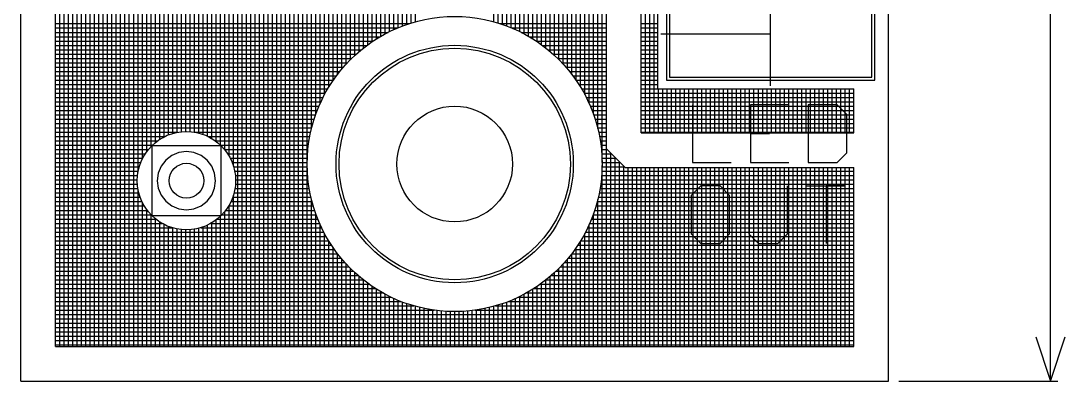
# Model space of a CAD drawing. Header units: millimetres. Extents: x 105 to 142, y 46 to 175.
# Drawn here: x 105 to 141.11, y 46 to 58.45 of the extents above; entities that cross this region are included whole.
import ezdxf

# ---------------------------------------------------------------- set-up
doc = ezdxf.new("R2010")
doc.units = ezdxf.units.MM
for name, color, linetype in [('BottomLayer', 5, 'Continuous'), ('BottomSolder', 6, 'Continuous'), ('KeepOutLayer', 6, 'Continuous'), ('Mechanical1', 6, 'Continuous'), ('MultiLayer', 9, 'Continuous'), ('TopLayer', 1, 'Continuous'), ('TopOverlay', 2, 'Continuous'), ('TopPaste', 8, 'Continuous'), ('TopSolder', 216, 'Continuous')]:
    doc.layers.add(name, color=color, linetype=linetype)

# ---------------------------------------------------------------- blocks, each defined once
blk = doc.blocks.new('PIN_7_3___SMD_3')
at = {"layer": 'TopLayer'}
for p, q in [((-3.5, 1.5), (-3.5, -1.5)), ((3.5, 1.5), (-3.5, 1.5)), ((3.5, -1.5), (3.5, 1.5)), ((-3.5, -1.5), (3.5, -1.5))]:
    blk.add_line(p, q, dxfattribs=at)
blk.add_circle((0, 0), 0, dxfattribs=at)
at = {"layer": 'TopPaste'}
for p, q in [((-3.5, 1.5), (-3.5, -1.5)), ((3.5, 1.5), (-3.5, 1.5)), ((3.5, -1.5), (3.5, 1.5)), ((-3.5, -1.5), (3.5, -1.5))]:
    blk.add_line(p, q, dxfattribs=at)
blk.add_circle((0, 0), 0, dxfattribs=at)
at = {"layer": 'TopSolder'}
for p, q in [((-3.602, 1.602), (-3.602, -1.602)), ((3.602, 1.602), (-3.602, 1.602)), ((3.602, -1.602), (3.602, 1.602)), ((-3.602, -1.602), (3.602, -1.602))]:
    blk.add_line(p, q, dxfattribs=at)
blk.add_circle((0, 0), 0, dxfattribs=at)
blk = doc.blocks.new('REPER1_2_7')
at = {"layer": 'TopLayer'}
for p, q in [((-1.2, 1.2), (-1.2, -1.2)), ((1.2, 1.2), (-1.2, 1.2)), ((1.2, -1.2), (1.2, 1.2)), ((-1.2, -1.2), (1.2, -1.2))]:
    blk.add_line(p, q, dxfattribs=at)
blk.add_circle((0, 0), 0.6, dxfattribs=at)
at = {"layer": 'TopSolder'}
for p, q in [((-0.504, 0.873), (-0.713, 0.713)), ((-0.261, 0.974), (-0.504, 0.873)), ((0, 1.009), (-0.261, 0.974)), ((0, 1.009), (0, 1.009)), ((0.261, 0.974), (0, 1.009)), ((0.504, 0.873), (0.261, 0.974)), ((0.713, 0.713), (0.504, 0.873)), ((-0.873, 0.504), (-0.974, 0.261)), ((-0.713, 0.713), (-0.873, 0.504)), ((0.873, 0.504), (0.713, 0.713)), ((0.974, 0.261), (0.873, 0.504)), ((-0.974, 0.261), (-1.009, 0)), ((-1.009, 0), (-0.974, -0.261)), ((1.009, 0), (0.974, 0.261)), ((0.974, -0.261), (1.009, 0)), ((-0.974, -0.261), (-0.873, -0.504)), ((0.873, -0.504), (0.974, -0.261)), ((-0.873, -0.504), (-0.713, -0.713)), ((-0.713, -0.713), (-0.504, -0.873)), ((0.504, -0.873), (0.713, -0.713)), ((0.713, -0.713), (0.873, -0.504)), ((-0.504, -0.873), (-0.261, -0.974)), ((-0.261, -0.974), (0, -1.009)), ((0, -1.009), (0.261, -0.974)), ((0, -1.009), (0, -1.009)), ((0.261, -0.974), (0.504, -0.873))]:
    blk.add_line(p, q, dxfattribs=at)

msp = doc.modelspace()

# ---------------------------------------------------------------- linework, layer by layer
at = {"layer": 'BottomLayer'}
for radius in [4, 2]:
    msp.add_circle((120, 53.5), radius, dxfattribs=at)
at = {"layer": 'BottomSolder'}
for radius in [4.102, 2]:
    msp.add_circle((120, 53.5), radius, dxfattribs=at)
at = {"layer": 'KeepOutLayer'}
for p, q in [((105, 46), (105, 170)), ((135, 46), (135, 170)), ((105, 46), (135, 46))]:
    msp.add_line(p, q, dxfattribs=at)
at = {"layer": 'Mechanical1'}
for p, q in [((140.6, 46), (140.6, 101.579)), ((140.092, 47.524), (140.6, 46)), ((140.6, 46), (141.108, 47.524)), ((135.354, 46), (140.854, 46))]:
    msp.add_line(p, q, dxfattribs=at)
at = {"layer": 'MultiLayer'}
for radius in [4, 2]:
    msp.add_circle((120, 53.5), radius, dxfattribs=at)
at = {"layer": 'TopLayer'}
for p, q in [((106.2, 47.2), (106.2, 81.675)), ((106.35, 47.2), (106.35, 81.675)), ((106.5, 47.2), (106.5, 81.675)), ((106.65, 47.2), (106.65, 81.674)), ((108.3, 47.2), (108.3, 81.64)), ((108.45, 47.2), (108.45, 81.66)), ((110.1, 54.506), (110.1, 81.653)), ((110.25, 54.557), (110.25, 81.646)), ((111.9, 54.154), (111.9, 81.667)), ((112.05, 53.99), (112.05, 81.633)), ((113.7, 47.2), (113.7, 81.675)), ((113.85, 47.2), (113.85, 81.621)), ((115.5, 55.9), (115.5, 81.675)), ((115.65, 56.162), (115.65, 81.608)), ((117.15, 57.729), (117.15, 81.608)), ((117.3, 57.827), (117.3, 81.675)), ((106.8, 47.2), (106.8, 81.58)), ((106.95, 47.2), (106.95, 81.508)), ((107.1, 47.2), (107.1, 81.456)), ((107.25, 47.2), (107.25, 81.422)), ((107.4, 47.2), (107.4, 81.403)), ((107.55, 47.2), (107.55, 81.401)), ((107.7, 47.2), (107.7, 81.414)), ((107.85, 47.2), (107.85, 81.443)), ((108, 47.2), (108, 81.489)), ((108.15, 47.2), (108.15, 81.553)), ((108.6, 47.2), (108.6, 81.569)), ((108.75, 47.2), (108.75, 81.5)), ((108.9, 47.2), (108.9, 81.451)), ((109.05, 53.214), (109.05, 81.418)), ((109.2, 53.676), (109.2, 81.402)), ((109.35, 53.924), (109.35, 81.402)), ((109.5, 54.103), (109.5, 81.417)), ((109.65, 54.242), (109.65, 81.448)), ((109.8, 54.351), (109.8, 81.496)), ((109.95, 54.438), (109.95, 81.563)), ((110.4, 54.594), (110.4, 81.558)), ((110.55, 54.616), (110.55, 81.492)), ((110.7, 54.625), (110.7, 81.445)), ((110.85, 54.62), (110.85, 81.415)), ((111, 54.603), (111, 81.401)), ((111.15, 54.571), (111.15, 81.403)), ((111.3, 54.525), (111.3, 81.42)), ((111.45, 54.463), (111.45, 81.453)), ((111.6, 54.383), (111.6, 81.504)), ((111.75, 54.281), (111.75, 81.574)), ((112.2, 53.771), (112.2, 81.548)), ((112.35, 53.425), (112.35, 81.485)), ((112.5, 47.2), (112.5, 81.44)), ((112.65, 47.2), (112.65, 81.412)), ((112.8, 47.2), (112.8, 81.401)), ((112.95, 47.2), (112.95, 81.404)), ((113.1, 47.2), (113.1, 81.423)), ((113.25, 47.2), (113.25, 81.459)), ((113.4, 47.2), (113.4, 81.512)), ((113.55, 47.2), (113.55, 81.585)), ((114, 47.2), (114, 81.539)), ((114.15, 47.2), (114.15, 81.478)), ((114.3, 47.2), (114.3, 81.436)), ((114.45, 47.2), (114.45, 81.41)), ((114.6, 47.2), (114.6, 81.4)), ((114.75, 47.2), (114.75, 81.406)), ((114.9, 47.2), (114.9, 81.427)), ((115.05, 54.727), (115.05, 81.465)), ((115.2, 55.223), (115.2, 81.52)), ((115.35, 55.594), (115.35, 81.596)), ((115.8, 56.393), (115.8, 81.53)), ((115.95, 56.599), (115.95, 81.471)), ((116.1, 56.786), (116.1, 81.431)), ((116.25, 56.956), (116.25, 81.408)), ((116.4, 57.112), (116.4, 81.4)), ((116.55, 57.256), (116.55, 81.408)), ((116.7, 57.388), (116.7, 81.431)), ((116.85, 57.511), (116.85, 81.471)), ((117, 57.624), (117, 81.529)), ((117.45, 57.917), (117.45, 78.65)), ((117.6, 58), (117.6, 78.5)), ((126.6, 54.575), (126.6, 78.4)), ((126.75, 54.575), (126.75, 78.4)), ((126.9, 54.575), (126.9, 78.4)), ((117.75, 58.077), (117.75, 78.35)), ((117.9, 58.147), (117.9, 78.2)), ((118.05, 58.212), (118.05, 78.05)), ((118.2, 58.272), (118.2, 77.9)), ((118.35, 58.326), (118.35, 77.75)), ((118.5, 58.374), (118.5, 77.6)), ((118.65, 58.418), (118.65, 77.45)), ((121.35, 58.418), (121.35, 74.75)), ((121.5, 58.374), (121.5, 74.6)), ((121.65, 58.326), (121.65, 74.45)), ((121.8, 58.272), (121.8, 74.3)), ((121.95, 58.213), (121.95, 61.5)), ((122.1, 58.148), (122.1, 61.5)), ((122.25, 58.077), (122.25, 61.5)), ((122.4, 58), (122.4, 61.5)), ((122.55, 57.917), (122.55, 61.5)), ((122.7, 57.827), (122.7, 61.5)), ((122.85, 57.73), (122.85, 61.5)), ((123, 57.624), (123, 61.5)), ((123.15, 57.511), (123.15, 61.5)), ((123.3, 57.389), (123.3, 61.5)), ((123.45, 57.256), (123.45, 61.5)), ((123.6, 57.113), (123.6, 61.5)), ((123.75, 56.957), (123.75, 61.5)), ((123.9, 56.787), (123.9, 61.5)), ((124.05, 56.6), (124.05, 61.5)), ((124.2, 56.393), (124.2, 61.5)), ((124.35, 56.163), (124.35, 61.5)), ((124.5, 55.9), (124.5, 61.5)), ((124.65, 55.595), (124.65, 61.5)), ((124.8, 55.224), (124.8, 61.425)), ((124.95, 54.729), (124.95, 61.275)), ((125.1, 53.55), (125.1, 61.125)), ((125.25, 47.2), (125.25, 60.975)), ((125.25, 57.65), (125.25, 60.975)), ((126.45, 57.65), (126.45, 60.975)), ((127.025, 56.1), (127.025, 59.9)), ((130.925, 58), (130.925, 59.8)), ((106.2, 58.35), (118.422, 58.35)), ((106.2, 58.2), (118.02, 58.2)), ((121.578, 58.35), (125.25, 58.35)), ((121.98, 58.2), (125.25, 58.2)), ((126.45, 58.35), (127.025, 58.35)), ((126.45, 58.2), (127.025, 58.2)), ((106.2, 58.05), (117.696, 58.05)), ((106.2, 57.9), (117.421, 57.9)), ((122.304, 58.05), (125.25, 58.05)), ((122.579, 57.9), (125.25, 57.9)), ((126.45, 58.05), (127.025, 58.05)), ((126.45, 57.9), (127.025, 57.9)), ((127.125, 58), (130.925, 58)), ((130.925, 56.2), (130.925, 58)), ((106.2, 57.75), (117.181, 57.75)), ((106.2, 57.6), (116.967, 57.6)), ((106.2, 57.45), (116.774, 57.45)), ((122.819, 57.75), (125.25, 57.75)), ((123.033, 57.6), (125.25, 57.6)), ((123.226, 57.45), (125.25, 57.45)), ((125.25, 54.025), (125.25, 57.65)), ((126.45, 57.75), (127.025, 57.75)), ((126.45, 54.575), (126.45, 57.65)), ((126.45, 57.6), (127.025, 57.6)), ((126.45, 57.45), (127.025, 57.45)), ((106.2, 57.3), (116.598, 57.3)), ((106.2, 57.15), (116.438, 57.15)), ((123.402, 57.3), (125.25, 57.3)), ((123.562, 57.15), (125.25, 57.15)), ((126.45, 57.3), (127.025, 57.3)), ((126.45, 57.15), (127.025, 57.15)), ((106.2, 57), (116.29, 57)), ((106.2, 56.85), (116.154, 56.85)), ((106.2, 56.7), (116.029, 56.7)), ((123.71, 57), (125.25, 57)), ((123.846, 56.85), (125.25, 56.85)), ((123.971, 56.7), (125.25, 56.7)), ((126.45, 57), (127.025, 57)), ((126.45, 56.85), (127.025, 56.85)), ((126.45, 56.7), (127.025, 56.7)), ((106.2, 56.55), (115.912, 56.55)), ((106.2, 56.4), (115.805, 56.4)), ((124.088, 56.55), (125.25, 56.55)), ((124.195, 56.4), (125.25, 56.4)), ((126.45, 56.55), (127.025, 56.55)), ((126.45, 56.4), (127.025, 56.4)), ((106.2, 56.25), (115.705, 56.25)), ((106.2, 56.1), (115.612, 56.1)), ((124.295, 56.25), (125.25, 56.25)), ((124.388, 56.1), (125.25, 56.1)), ((126.45, 56.25), (127.025, 56.25)), ((126.45, 56.1), (133.8, 56.1)), ((127.025, 56.1), (133.8, 56.1)), ((127.05, 54.575), (127.05, 56.1)), ((127.2, 54.575), (127.2, 56.1)), ((127.35, 54.575), (127.35, 56.1)), ((127.5, 54.575), (127.5, 56.1)), ((127.65, 54.575), (127.65, 56.1)), ((127.8, 54.575), (127.8, 56.1)), ((127.95, 54.575), (127.95, 56.1)), ((128.1, 54.575), (128.1, 56.1)), ((128.25, 54.575), (128.25, 56.1)), ((128.4, 54.575), (128.4, 56.1)), ((128.55, 54.575), (128.55, 56.1)), ((128.7, 54.575), (128.7, 56.1)), ((128.85, 54.575), (128.85, 56.1)), ((129, 54.575), (129, 56.1)), ((129.15, 54.575), (129.15, 56.1)), ((129.3, 54.575), (129.3, 56.1)), ((129.45, 54.575), (129.45, 56.1)), ((129.6, 54.575), (129.6, 56.1)), ((129.75, 54.575), (129.75, 56.1)), ((129.9, 54.575), (129.9, 56.1)), ((130.05, 54.575), (130.05, 56.1)), ((130.2, 54.575), (130.2, 56.1)), ((130.35, 54.575), (130.35, 56.1)), ((130.5, 54.575), (130.5, 56.1)), ((130.65, 54.575), (130.65, 56.1)), ((130.8, 54.575), (130.8, 56.1)), ((130.95, 54.575), (130.95, 56.1)), ((131.1, 54.575), (131.1, 56.1)), ((131.25, 54.575), (131.25, 56.1)), ((131.4, 54.575), (131.4, 56.1)), ((131.55, 54.575), (131.55, 56.1)), ((131.7, 54.575), (131.7, 56.1)), ((131.85, 54.575), (131.85, 56.1)), ((132, 54.575), (132, 56.1)), ((132.15, 54.575), (132.15, 56.1)), ((132.3, 54.575), (132.3, 56.1)), ((132.45, 54.575), (132.45, 56.1)), ((132.6, 54.575), (132.6, 56.1)), ((132.75, 54.575), (132.75, 56.1)), ((132.9, 54.575), (132.9, 56.1)), ((133.05, 54.575), (133.05, 56.1)), ((133.2, 54.575), (133.2, 56.1)), ((133.35, 54.575), (133.35, 56.1)), ((133.5, 54.575), (133.5, 56.1)), ((133.65, 54.575), (133.65, 56.1)), ((133.8, 54.575), (133.8, 56.1)), ((133.8, 54.575), (133.8, 56.1)), ((106.2, 55.95), (115.527, 55.95)), ((106.2, 55.8), (115.448, 55.8)), ((106.2, 55.65), (115.375, 55.65)), ((124.473, 55.95), (125.25, 55.95)), ((124.552, 55.8), (125.25, 55.8)), ((124.625, 55.65), (125.25, 55.65)), ((126.45, 55.95), (133.8, 55.95)), ((126.45, 55.8), (133.8, 55.8)), ((126.45, 55.65), (133.8, 55.65)), ((106.2, 55.5), (115.308, 55.5)), ((106.2, 55.35), (115.247, 55.35)), ((124.692, 55.5), (125.25, 55.5)), ((124.753, 55.35), (125.25, 55.35)), ((126.45, 55.5), (133.8, 55.5)), ((126.45, 55.35), (133.8, 55.35)), ((106.2, 55.2), (115.192, 55.2)), ((106.2, 55.05), (115.141, 55.05)), ((106.2, 54.9), (115.096, 54.9)), ((124.808, 55.2), (125.25, 55.2)), ((124.859, 55.05), (125.25, 55.05)), ((124.904, 54.9), (125.25, 54.9)), ((126.45, 55.2), (133.8, 55.2)), ((126.45, 55.05), (133.8, 55.05)), ((126.45, 54.9), (133.8, 54.9)), ((106.2, 54.75), (115.056, 54.75)), ((106.2, 54.6), (110.434, 54.6)), ((111.016, 54.6), (115.02, 54.6)), ((124.944, 54.75), (125.25, 54.75)), ((124.98, 54.6), (125.25, 54.6)), ((126.45, 54.75), (133.8, 54.75)), ((126.45, 54.6), (133.8, 54.6)), ((126.45, 54.575), (132.75, 54.575)), ((132.75, 54.575), (133.8, 54.575)), ((106.2, 54.45), (109.974, 54.45)), ((106.2, 54.3), (109.725, 54.3)), ((111.476, 54.45), (114.989, 54.45)), ((111.725, 54.3), (114.963, 54.3)), ((125.011, 54.45), (125.25, 54.45)), ((125.037, 54.3), (125.25, 54.3)), ((106.2, 54.15), (109.546, 54.15)), ((106.2, 54), (109.408, 54)), ((106.2, 53.85), (109.299, 53.85)), ((111.904, 54.15), (114.942, 54.15)), ((112.042, 54), (114.925, 54)), ((112.151, 53.85), (114.912, 53.85)), ((125.058, 54.15), (125.25, 54.15)), ((125.075, 54), (125.275, 54)), ((125.088, 53.85), (125.425, 53.85)), ((125.25, 54.025), (125.9, 53.375)), ((125.4, 47.2), (125.4, 53.875)), ((106.2, 53.7), (109.212, 53.7)), ((106.2, 53.55), (109.144, 53.55)), ((112.238, 53.7), (114.904, 53.7)), ((112.306, 53.55), (114.9, 53.55)), ((125.096, 53.7), (125.575, 53.7)), ((125.1, 53.55), (125.725, 53.55)), ((125.1, 47.2), (125.1, 53.45)), ((125.55, 47.2), (125.55, 53.725)), ((125.7, 47.2), (125.7, 53.575)), ((106.2, 53.4), (109.093, 53.4)), ((106.2, 53.25), (109.056, 53.25)), ((106.2, 53.1), (109.034, 53.1)), ((112.357, 53.4), (114.901, 53.4)), ((112.394, 53.25), (114.906, 53.25)), ((112.416, 53.1), (114.916, 53.1)), ((125.084, 53.1), (133.8, 53.1)), ((125.094, 53.25), (133.8, 53.25)), ((125.099, 53.4), (125.875, 53.4)), ((125.85, 47.2), (125.85, 53.425)), ((125.9, 53.375), (132.75, 53.375)), ((126, 47.2), (126, 53.375)), ((126.15, 47.2), (126.15, 53.375)), ((126.3, 47.2), (126.3, 53.375)), ((126.45, 47.2), (126.45, 53.375)), ((126.6, 47.2), (126.6, 53.375)), ((126.75, 47.2), (126.75, 53.375)), ((126.9, 47.2), (126.9, 53.375)), ((127.05, 47.2), (127.05, 53.375)), ((127.2, 47.2), (127.2, 53.375)), ((127.35, 47.2), (127.35, 53.375)), ((127.5, 47.2), (127.5, 53.375)), ((127.65, 47.2), (127.65, 53.375)), ((127.8, 47.2), (127.8, 53.375)), ((127.95, 47.2), (127.95, 53.375)), ((128.1, 47.2), (128.1, 53.375)), ((128.25, 47.2), (128.25, 53.375)), ((128.4, 47.2), (128.4, 53.375)), ((128.55, 47.2), (128.55, 53.375)), ((128.7, 47.2), (128.7, 53.375)), ((128.85, 47.2), (128.85, 53.375)), ((129, 47.2), (129, 53.375)), ((129.15, 47.2), (129.15, 53.375)), ((129.3, 47.2), (129.3, 53.375)), ((129.45, 47.2), (129.45, 53.375)), ((129.6, 47.2), (129.6, 53.375)), ((129.75, 47.2), (129.75, 53.375)), ((129.9, 47.2), (129.9, 53.375)), ((130.05, 47.2), (130.05, 53.375)), ((130.2, 47.2), (130.2, 53.375)), ((130.35, 47.2), (130.35, 53.375)), ((130.5, 47.2), (130.5, 53.375)), ((130.65, 47.2), (130.65, 53.375)), ((130.8, 47.2), (130.8, 53.375)), ((130.95, 47.2), (130.95, 53.375)), ((131.1, 47.2), (131.1, 53.375)), ((131.25, 47.2), (131.25, 53.375)), ((131.4, 47.2), (131.4, 53.375)), ((131.55, 47.2), (131.55, 53.375)), ((131.7, 47.2), (131.7, 53.375)), ((131.85, 47.2), (131.85, 53.375)), ((132, 47.2), (132, 53.375)), ((132.15, 47.2), (132.15, 53.375)), ((132.3, 47.2), (132.3, 53.375)), ((132.45, 47.2), (132.45, 53.375)), ((132.6, 47.2), (132.6, 53.375)), ((132.75, 47.2), (132.75, 53.375)), ((132.75, 53.375), (133.8, 53.375)), ((132.9, 47.2), (132.9, 53.375)), ((133.05, 47.2), (133.05, 53.375)), ((133.2, 47.2), (133.2, 53.375)), ((133.35, 47.2), (133.35, 53.375)), ((133.5, 47.2), (133.5, 53.375)), ((133.65, 47.2), (133.65, 53.375)), ((133.8, 47.2), (133.8, 53.375)), ((133.8, 47.2), (133.8, 53.375)), ((106.2, 52.95), (109.025, 52.95)), ((106.2, 52.8), (109.03, 52.8)), ((112.42, 52.8), (114.948, 52.8)), ((112.425, 52.95), (114.93, 52.95)), ((125.052, 52.8), (133.8, 52.8)), ((125.07, 52.95), (133.8, 52.95)), ((106.2, 52.65), (109.047, 52.65)), ((106.2, 52.5), (109.079, 52.5)), ((109.05, 47.2), (109.05, 52.636)), ((112.35, 47.2), (112.35, 52.425)), ((112.371, 52.5), (114.999, 52.5)), ((112.403, 52.65), (114.971, 52.65)), ((125.001, 52.5), (133.8, 52.5)), ((125.029, 52.65), (133.8, 52.65)), ((106.2, 52.35), (109.125, 52.35)), ((106.2, 52.2), (109.187, 52.2)), ((106.2, 52.05), (109.268, 52.05)), ((109.2, 47.2), (109.2, 52.174)), ((112.182, 52.05), (115.11, 52.05)), ((112.2, 47.2), (112.2, 52.079)), ((112.263, 52.2), (115.068, 52.2)), ((112.325, 52.35), (115.031, 52.35)), ((115.05, 47.2), (115.05, 52.273)), ((124.889, 52.05), (133.8, 52.05)), ((124.932, 52.2), (133.8, 52.2)), ((124.95, 47.2), (124.95, 52.271)), ((124.969, 52.35), (133.8, 52.35)), ((106.2, 51.9), (109.369, 51.9)), ((106.2, 51.75), (109.497, 51.75)), ((109.35, 47.2), (109.35, 51.926)), ((109.5, 47.2), (109.5, 51.747)), ((111.9, 47.2), (111.9, 51.696)), ((111.953, 51.75), (115.21, 51.75)), ((112.05, 47.2), (112.05, 51.86)), ((112.081, 51.9), (115.158, 51.9)), ((115.2, 47.2), (115.2, 51.777)), ((124.79, 51.75), (133.8, 51.75)), ((124.8, 47.2), (124.8, 51.776)), ((124.842, 51.9), (133.8, 51.9)), ((106.2, 51.6), (109.66, 51.6)), ((106.2, 51.45), (109.88, 51.45)), ((106.2, 51.3), (110.226, 51.3)), ((109.65, 47.2), (109.65, 51.608)), ((109.8, 47.2), (109.8, 51.499)), ((109.95, 47.2), (109.95, 51.412)), ((110.1, 47.2), (110.1, 51.344)), ((110.25, 47.2), (110.25, 51.293)), ((111.15, 47.2), (111.15, 51.279)), ((111.224, 51.3), (115.399, 51.3)), ((111.3, 47.2), (111.3, 51.325)), ((111.45, 47.2), (111.45, 51.387)), ((111.57, 51.45), (115.33, 51.45)), ((111.6, 47.2), (111.6, 51.467)), ((111.75, 47.2), (111.75, 51.569)), ((111.79, 51.6), (115.267, 51.6)), ((115.35, 47.2), (115.35, 51.406)), ((124.601, 51.3), (133.8, 51.3)), ((124.65, 47.2), (124.65, 51.405)), ((124.67, 51.45), (133.8, 51.45)), ((124.733, 51.6), (133.8, 51.6)), ((106.2, 51.15), (115.474, 51.15)), ((106.2, 51), (115.555, 51)), ((110.4, 47.2), (110.4, 51.256)), ((110.55, 47.2), (110.55, 51.234)), ((110.7, 47.2), (110.7, 51.225)), ((110.85, 47.2), (110.85, 51.23)), ((111, 47.2), (111, 51.247)), ((115.5, 47.2), (115.5, 51.1)), ((124.445, 51), (133.8, 51)), ((124.5, 47.2), (124.5, 51.1)), ((124.526, 51.15), (133.8, 51.15)), ((106.2, 50.85), (115.643, 50.85)), ((106.2, 50.7), (115.737, 50.7)), ((115.65, 47.2), (115.65, 50.838)), ((115.8, 47.2), (115.8, 50.607)), ((124.2, 47.2), (124.2, 50.607)), ((124.263, 50.7), (133.8, 50.7)), ((124.35, 47.2), (124.35, 50.837)), ((124.357, 50.85), (133.8, 50.85)), ((106.2, 50.55), (115.84, 50.55)), ((106.2, 50.4), (115.95, 50.4)), ((106.2, 50.25), (116.07, 50.25)), ((115.95, 47.2), (115.95, 50.401)), ((116.1, 47.2), (116.1, 50.214)), ((123.9, 47.2), (123.9, 50.213)), ((123.93, 50.25), (133.8, 50.25)), ((124.05, 47.2), (124.05, 50.4)), ((124.05, 50.4), (133.8, 50.4)), ((124.16, 50.55), (133.8, 50.55)), ((106.2, 50.1), (116.199, 50.1)), ((106.2, 49.95), (116.338, 49.95)), ((116.25, 47.2), (116.25, 50.044)), ((116.4, 47.2), (116.4, 49.888)), ((123.6, 47.2), (123.6, 49.887)), ((123.662, 49.95), (133.8, 49.95)), ((123.75, 47.2), (123.75, 50.043)), ((123.801, 50.1), (133.8, 50.1)), ((106.2, 49.8), (116.49, 49.8)), ((106.2, 49.65), (116.655, 49.65)), ((106.2, 49.5), (116.836, 49.5)), ((116.55, 47.2), (116.55, 49.744)), ((116.7, 47.2), (116.7, 49.612)), ((116.85, 47.2), (116.85, 49.489)), ((123.15, 47.2), (123.15, 49.489)), ((123.164, 49.5), (133.8, 49.5)), ((123.3, 47.2), (123.3, 49.611)), ((123.345, 49.65), (133.8, 49.65)), ((123.45, 47.2), (123.45, 49.744)), ((123.51, 49.8), (133.8, 49.8)), ((106.2, 49.35), (117.036, 49.35)), ((106.2, 49.2), (117.258, 49.2)), ((117, 47.2), (117, 49.376)), ((117.15, 47.2), (117.15, 49.271)), ((117.3, 47.2), (117.3, 49.173)), ((122.7, 47.2), (122.7, 49.173)), ((122.742, 49.2), (133.8, 49.2)), ((122.85, 47.2), (122.85, 49.27)), ((122.964, 49.35), (133.8, 49.35)), ((123, 47.2), (123, 49.376)), ((106.2, 49.05), (117.509, 49.05)), ((106.2, 48.9), (117.798, 48.9)), ((106.2, 48.75), (118.143, 48.75)), ((117.45, 47.2), (117.45, 49.083)), ((117.6, 47.2), (117.6, 49)), ((117.75, 47.2), (117.75, 48.923)), ((117.9, 47.2), (117.9, 48.853)), ((118.05, 47.2), (118.05, 48.788)), ((121.856, 48.75), (133.8, 48.75)), ((121.95, 47.2), (121.95, 48.787)), ((122.1, 47.2), (122.1, 48.852)), ((122.202, 48.9), (133.8, 48.9)), ((122.25, 47.2), (122.25, 48.923)), ((122.4, 47.2), (122.4, 49)), ((122.491, 49.05), (133.8, 49.05)), ((122.55, 47.2), (122.55, 49.083)), ((106.2, 48.6), (118.586, 48.6)), ((106.2, 48.45), (119.288, 48.45)), ((118.2, 47.2), (118.2, 48.728)), ((118.35, 47.2), (118.35, 48.674)), ((118.5, 47.2), (118.5, 48.626)), ((118.65, 47.2), (118.65, 48.582)), ((118.8, 47.2), (118.8, 48.543)), ((118.95, 47.2), (118.95, 48.509)), ((119.1, 47.2), (119.1, 48.48)), ((119.25, 47.2), (119.25, 48.455)), ((119.4, 47.2), (119.4, 48.435)), ((119.55, 47.2), (119.55, 48.42)), ((119.7, 47.2), (119.7, 48.409)), ((119.85, 47.2), (119.85, 48.402)), ((120, 47.2), (120, 48.4)), ((120.15, 47.2), (120.15, 48.402)), ((120.3, 47.2), (120.3, 48.409)), ((120.45, 47.2), (120.45, 48.42)), ((120.6, 47.2), (120.6, 48.435)), ((120.712, 48.45), (133.8, 48.45)), ((120.75, 47.2), (120.75, 48.455)), ((120.9, 47.2), (120.9, 48.48)), ((121.05, 47.2), (121.05, 48.509)), ((121.2, 47.2), (121.2, 48.543)), ((121.35, 47.2), (121.35, 48.582)), ((121.414, 48.6), (133.8, 48.6)), ((121.5, 47.2), (121.5, 48.626)), ((121.65, 47.2), (121.65, 48.674)), ((121.8, 47.2), (121.8, 48.728)), ((106.2, 48.3), (133.8, 48.3)), ((106.2, 48.15), (133.8, 48.15)), ((106.2, 48), (133.8, 48)), ((106.2, 47.85), (133.8, 47.85)), ((106.2, 47.7), (133.8, 47.7)), ((106.2, 47.55), (133.8, 47.55)), ((106.2, 47.4), (133.8, 47.4)), ((106.2, 47.25), (133.8, 47.25)), ((106.2, 47.2), (133.8, 47.2))]:
    msp.add_line(p, q, dxfattribs=at)
for centre, radius in [((120, 53.5), 5.1), ((120, 53.5), 4), ((120, 53.5), 2), ((110.725, 52.925), 1.7)]:
    msp.add_circle(centre, radius, dxfattribs=at)
at = {"layer": 'TopOverlay'}
for p, q in [((128.225, 55.549), (128.225, 53.55)), ((131.557, 55.549), (130.224, 55.549)), ((130.224, 55.549), (130.224, 53.55)), ((132.224, 55.549), (132.224, 53.55)), ((133.223, 55.549), (132.224, 55.549)), ((133.557, 55.216), (133.223, 55.549)), ((133.557, 53.883), (133.557, 55.216)), ((130.224, 54.55), (130.891, 54.55)), ((133.223, 53.55), (133.557, 53.883)), ((128.225, 53.55), (129.558, 53.55)), ((130.224, 53.55), (131.557, 53.55)), ((132.224, 53.55), (133.223, 53.55)), ((128.508, 52.749), (128.175, 52.416)), ((129.175, 52.749), (128.508, 52.749)), ((129.508, 52.416), (129.175, 52.749)), ((130.174, 52.749), (130.174, 51.083)), ((131.507, 51.083), (131.507, 52.749)), ((132.174, 52.749), (133.507, 52.749)), ((133.507, 52.749), (132.84, 52.749)), ((132.84, 52.749), (132.84, 50.75)), ((128.175, 52.416), (128.175, 51.083)), ((129.508, 51.083), (129.508, 52.416)), ((128.175, 51.083), (128.508, 50.75)), ((129.175, 50.75), (129.508, 51.083)), ((130.174, 51.083), (130.508, 50.75)), ((131.174, 50.75), (131.507, 51.083)), ((128.508, 50.75), (129.175, 50.75)), ((130.508, 50.75), (131.174, 50.75))]:
    msp.add_line(p, q, dxfattribs=at)
at = {"layer": 'TopSolder'}
for radius in [4.102, 2]:
    msp.add_circle((120, 53.5), radius, dxfattribs=at)

# ---------------------------------------------------------------- block references
msp.add_blockref('PIN_7_3___SMD_3', (130.925, 58))
at = {"rotation": 90}
msp.add_blockref('REPER1_2_7', (110.725, 52.925), dxfattribs=at)

doc.saveas('drawing.dxf')
